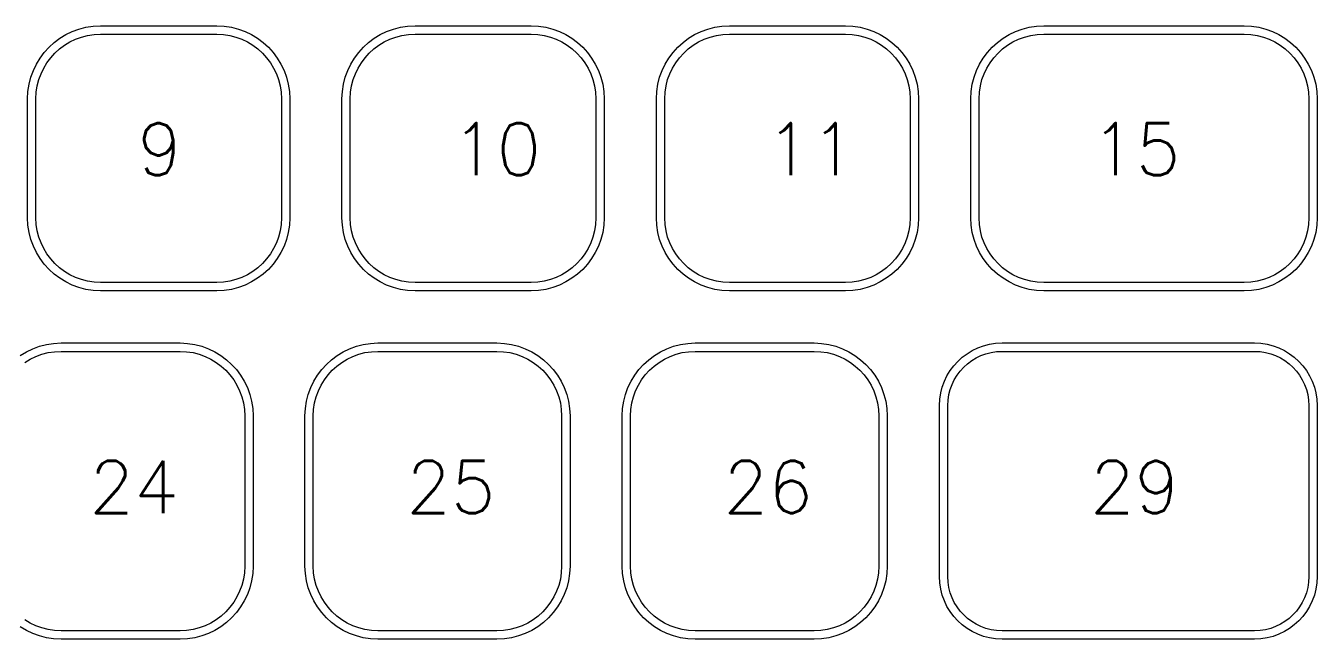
# Model space of a CAD drawing. Header units: millimetres. Extents: x 1461 to 1900, y 363 to 677.
# Drawn here: x 1707.8 to 1769.7, y 604.5 to 633.9 of the extents above; entities that cross this region are included whole.
import ezdxf

# ---------------------------------------------------------------- set-up
doc = ezdxf.new("R2010")
doc.units = ezdxf.units.MM
doc.styles.get("Standard").update_dxf_attribs({"font": 'txt', "bigfont": 'gbcbig.shx'})

msp = doc.modelspace()

# ---------------------------------------------------------------- linework, layer by layer
at = {"color": 7, "lineweight": 0}
for p, q in [((1709.7329, 633.4942), (1710.0386, 633.6421)), ((1710.0386, 633.6421), (1710.3597, 633.7602)), ((1710.3597, 633.7602), (1710.6944, 633.8468)), ((1710.6944, 633.8468), (1711.0408, 633.9001)), ((1711.0408, 633.9001), (1711.3973, 633.9183)), ((1711.3973, 633.9183), (1716.9613, 633.9183)), ((1716.9613, 633.9183), (1717.3178, 633.9001)), ((1717.3178, 633.9001), (1717.6644, 633.8468)), ((1717.6644, 633.8468), (1717.9992, 633.7602)), ((1717.9992, 633.7602), (1718.3203, 633.6421)), ((1718.3203, 633.6421), (1718.6261, 633.4942)), ((1724.7965, 633.4942), (1725.1023, 633.6421)), ((1725.1023, 633.6421), (1725.4234, 633.7602)), ((1725.4234, 633.7602), (1725.7581, 633.8468)), ((1725.7581, 633.8468), (1726.1045, 633.9001)), ((1726.1045, 633.9001), (1726.4609, 633.9183)), ((1726.4609, 633.9183), (1732.0249, 633.9183)), ((1732.0249, 633.9183), (1732.3815, 633.9001)), ((1732.3815, 633.9001), (1732.7281, 633.8468)), ((1732.7281, 633.8468), (1733.0628, 633.7602)), ((1733.0628, 633.7602), (1733.384, 633.6421)), ((1733.384, 633.6421), (1733.6898, 633.4942)), ((1739.8602, 633.4942), (1740.166, 633.6421)), ((1740.166, 633.6421), (1740.4871, 633.7602)), ((1740.4871, 633.7602), (1740.8217, 633.8468)), ((1740.8217, 633.8468), (1741.1682, 633.9001)), ((1741.1682, 633.9001), (1741.5246, 633.9183)), ((1741.5246, 633.9183), (1747.0886, 633.9183)), ((1747.0886, 633.9183), (1747.4452, 633.9001)), ((1747.4452, 633.9001), (1747.7917, 633.8468)), ((1747.7917, 633.8468), (1748.1265, 633.7602)), ((1748.1265, 633.7602), (1748.4477, 633.6421)), ((1748.4477, 633.6421), (1748.7535, 633.4942)), ((1754.9238, 633.4942), (1755.2296, 633.6421)), ((1755.2296, 633.6421), (1755.5508, 633.7602)), ((1755.5508, 633.7602), (1755.8855, 633.8468)), ((1755.8855, 633.8468), (1756.232, 633.9001)), ((1756.232, 633.9001), (1756.5885, 633.9183)), ((1756.5885, 633.9183), (1766.1883, 633.9183)), ((1766.1883, 633.9183), (1766.5448, 633.9001)), ((1766.5448, 633.9001), (1766.8913, 633.8468)), ((1766.8913, 633.8468), (1767.226, 633.7602)), ((1767.226, 633.7602), (1767.5471, 633.6421)), ((1767.5471, 633.6421), (1767.8529, 633.4942)), ((1708.9258, 632.8901), (1709.1747, 633.1164)), ((1709.1747, 633.1164), (1709.4443, 633.3184)), ((1709.4267, 632.8094), (1709.6653, 632.988)), ((1709.4443, 633.3184), (1709.7329, 633.4942)), ((1709.6653, 632.988), (1709.9209, 633.1435)), ((1709.9209, 633.1435), (1710.1918, 633.2742)), ((1710.1918, 633.2742), (1710.4764, 633.3786)), ((1710.4764, 633.3786), (1710.7732, 633.4551)), ((1710.7732, 633.4551), (1711.0807, 633.5021)), ((1711.0807, 633.5021), (1711.3972, 633.5182)), ((1711.3972, 633.5182), (1716.9612, 633.5182)), ((1716.9612, 633.5182), (1717.2777, 633.5021)), ((1717.2777, 633.5021), (1717.5852, 633.4551)), ((1717.5852, 633.4551), (1717.8821, 633.3786)), ((1717.8821, 633.3786), (1718.1668, 633.2742)), ((1718.1668, 633.2742), (1718.4378, 633.1435)), ((1718.4378, 633.1435), (1718.6935, 632.988)), ((1718.6261, 633.4942), (1718.9148, 633.3184)), ((1718.6935, 632.988), (1718.9322, 632.8094)), ((1718.9148, 633.3184), (1719.1844, 633.1164)), ((1719.1844, 633.1164), (1719.4333, 632.8901)), ((1723.9895, 632.8901), (1724.2384, 633.1164)), ((1724.2384, 633.1164), (1724.508, 633.3184)), ((1724.4903, 632.8094), (1724.729, 632.988)), ((1724.508, 633.3184), (1724.7965, 633.4942)), ((1724.729, 632.988), (1724.9846, 633.1435)), ((1724.9846, 633.1435), (1725.2555, 633.2742)), ((1725.2555, 633.2742), (1725.5401, 633.3786)), ((1725.5401, 633.3786), (1725.8369, 633.4551)), ((1725.8369, 633.4551), (1726.1444, 633.5021)), ((1726.1444, 633.5021), (1726.4608, 633.5182)), ((1726.4608, 633.5182), (1732.0248, 633.5182)), ((1732.0248, 633.5182), (1732.3414, 633.5021)), ((1732.3414, 633.5021), (1732.6489, 633.4551)), ((1732.6489, 633.4551), (1732.9458, 633.3786)), ((1732.9458, 633.3786), (1733.2305, 633.2742)), ((1733.2305, 633.2742), (1733.5015, 633.1435)), ((1733.5015, 633.1435), (1733.7572, 632.988)), ((1733.6898, 633.4942), (1733.9784, 633.3184)), ((1733.7572, 632.988), (1733.9959, 632.8094)), ((1733.9784, 633.3184), (1734.2481, 633.1164)), ((1734.2481, 633.1164), (1734.497, 632.8901)), ((1739.0532, 632.8901), (1739.302, 633.1164)), ((1739.302, 633.1164), (1739.5717, 633.3184)), ((1739.554, 632.8094), (1739.7927, 632.988)), ((1739.5717, 633.3184), (1739.8602, 633.4942)), ((1739.7927, 632.988), (1740.0483, 633.1435)), ((1740.0483, 633.1435), (1740.3191, 633.2742)), ((1740.3191, 633.2742), (1740.6038, 633.3786)), ((1740.6038, 633.3786), (1740.9006, 633.4551)), ((1740.9006, 633.4551), (1741.208, 633.5021)), ((1741.208, 633.5021), (1741.5245, 633.5182)), ((1741.5245, 633.5182), (1747.0885, 633.5182)), ((1747.0885, 633.5182), (1747.4051, 633.5021)), ((1747.4051, 633.5021), (1747.7126, 633.4551)), ((1747.7126, 633.4551), (1748.0095, 633.3786)), ((1748.0095, 633.3786), (1748.2942, 633.2742)), ((1748.2942, 633.2742), (1748.5652, 633.1435)), ((1748.5652, 633.1435), (1748.8208, 632.988)), ((1748.7535, 633.4942), (1749.0421, 633.3184)), ((1748.8208, 632.988), (1749.0596, 632.8094)), ((1749.0421, 633.3184), (1749.3118, 633.1164)), ((1749.3118, 633.1164), (1749.5607, 632.8901)), ((1754.1167, 632.8901), (1754.3656, 633.1164)), ((1754.3656, 633.1164), (1754.6352, 633.3184)), ((1754.6179, 632.8094), (1754.8566, 632.988)), ((1754.6352, 633.3184), (1754.9238, 633.4942)), ((1754.8566, 632.988), (1755.1122, 633.1435)), ((1755.1122, 633.1435), (1755.3831, 633.2742)), ((1755.3831, 633.2742), (1755.6678, 633.3786)), ((1755.6678, 633.3786), (1755.9646, 633.4551)), ((1755.9646, 633.4551), (1756.2721, 633.5021)), ((1756.2721, 633.5021), (1756.5885, 633.5182)), ((1756.5885, 633.5182), (1766.1883, 633.5182)), ((1766.1883, 633.5182), (1766.5048, 633.5021)), ((1766.5048, 633.5021), (1766.8123, 633.4551)), ((1766.8123, 633.4551), (1767.1091, 633.3786)), ((1767.1091, 633.3786), (1767.3938, 633.2742)), ((1767.3938, 633.2742), (1767.6647, 633.1435)), ((1767.6647, 633.1435), (1767.9203, 632.988)), ((1767.8529, 633.4942), (1768.1415, 633.3184)), ((1767.9203, 632.988), (1768.159, 632.8094)), ((1768.1415, 633.3184), (1768.4111, 633.1164)), ((1768.4111, 633.1164), (1768.66, 632.8901)), ((1708.3218, 632.083), (1708.4976, 632.3716)), ((1708.4976, 632.3716), (1708.6995, 632.6412)), ((1708.6995, 632.6412), (1708.9258, 632.8901)), ((1708.8277, 632.1503), (1709.0063, 632.389)), ((1709.0063, 632.389), (1709.2064, 632.6092)), ((1709.2064, 632.6092), (1709.4267, 632.8094)), ((1718.9322, 632.8094), (1719.1525, 632.6092)), ((1719.1525, 632.6092), (1719.3528, 632.389)), ((1719.3528, 632.389), (1719.5315, 632.1503)), ((1719.4333, 632.8901), (1719.6596, 632.6412)), ((1719.6596, 632.6412), (1719.8616, 632.3716)), ((1719.8616, 632.3716), (1720.0374, 632.083)), ((1723.3854, 632.083), (1723.5613, 632.3716)), ((1723.5613, 632.3716), (1723.7632, 632.6412)), ((1723.7632, 632.6412), (1723.9895, 632.8901)), ((1723.8914, 632.1503), (1724.0699, 632.389)), ((1724.0699, 632.389), (1724.2701, 632.6092)), ((1724.2701, 632.6092), (1724.4903, 632.8094)), ((1733.9959, 632.8094), (1734.2162, 632.6092)), ((1734.2162, 632.6092), (1734.4165, 632.389)), ((1734.4165, 632.389), (1734.5951, 632.1503)), ((1734.497, 632.8901), (1734.7233, 632.6412)), ((1734.7233, 632.6412), (1734.9253, 632.3716)), ((1734.9253, 632.3716), (1735.1011, 632.083)), ((1738.4491, 632.083), (1738.6249, 632.3716)), ((1738.6249, 632.3716), (1738.8269, 632.6412)), ((1738.8269, 632.6412), (1739.0532, 632.8901)), ((1738.955, 632.1503), (1739.1336, 632.389)), ((1739.1336, 632.389), (1739.3338, 632.6092)), ((1739.3338, 632.6092), (1739.554, 632.8094)), ((1749.0596, 632.8094), (1749.2799, 632.6092)), ((1749.2799, 632.6092), (1749.4802, 632.389)), ((1749.4802, 632.389), (1749.6588, 632.1503)), ((1749.5607, 632.8901), (1749.787, 632.6412)), ((1749.787, 632.6412), (1749.989, 632.3716)), ((1749.989, 632.3716), (1750.1648, 632.083)), ((1753.5126, 632.083), (1753.6885, 632.3716)), ((1753.6885, 632.3716), (1753.8904, 632.6412)), ((1753.8904, 632.6412), (1754.1167, 632.8901)), ((1754.0188, 632.1503), (1754.1975, 632.389)), ((1754.1975, 632.389), (1754.3977, 632.6092)), ((1754.3977, 632.6092), (1754.6179, 632.8094)), ((1768.159, 632.8094), (1768.3792, 632.6092)), ((1768.3792, 632.6092), (1768.5794, 632.389)), ((1768.5794, 632.389), (1768.7581, 632.1503)), ((1768.66, 632.8901), (1768.8863, 632.6412)), ((1768.8863, 632.6412), (1769.0883, 632.3716)), ((1769.0883, 632.3716), (1769.2641, 632.083)), ((1708.0557, 631.4561), (1708.1739, 631.7772)), ((1708.1739, 631.7772), (1708.3218, 632.083)), ((1708.5416, 631.6237), (1708.6723, 631.8947)), ((1708.6723, 631.8947), (1708.8277, 632.1503)), ((1719.5315, 632.1503), (1719.6869, 631.8947)), ((1719.6869, 631.8947), (1719.8177, 631.6237)), ((1720.0374, 632.083), (1720.1853, 631.7772)), ((1720.1853, 631.7772), (1720.3035, 631.4561)), ((1723.1194, 631.4561), (1723.2376, 631.7772)), ((1723.2376, 631.7772), (1723.3854, 632.083)), ((1723.6053, 631.6237), (1723.7359, 631.8947)), ((1723.7359, 631.8947), (1723.8914, 632.1503)), ((1734.5951, 632.1503), (1734.7506, 631.8947)), ((1734.7506, 631.8947), (1734.8814, 631.6237)), ((1735.1011, 632.083), (1735.249, 631.7772)), ((1735.249, 631.7772), (1735.3672, 631.4561)), ((1738.1831, 631.4561), (1738.3013, 631.7772)), ((1738.3013, 631.7772), (1738.4491, 632.083)), ((1738.6689, 631.6237), (1738.7996, 631.8947)), ((1738.7996, 631.8947), (1738.955, 632.1503)), ((1749.6588, 632.1503), (1749.8143, 631.8947)), ((1749.8143, 631.8947), (1749.945, 631.6237)), ((1750.1648, 632.083), (1750.3127, 631.7772)), ((1750.3127, 631.7772), (1750.4308, 631.4561)), ((1753.2466, 631.4561), (1753.3648, 631.7772)), ((1753.3648, 631.7772), (1753.5126, 632.083)), ((1753.7327, 631.6237), (1753.8634, 631.8947)), ((1753.8634, 631.8947), (1754.0188, 632.1503)), ((1768.7581, 632.1503), (1768.9135, 631.8947)), ((1768.9135, 631.8947), (1769.0442, 631.6237)), ((1769.2641, 632.083), (1769.412, 631.7772)), ((1769.412, 631.7772), (1769.5301, 631.4561)), ((1707.9691, 631.1214), (1708.0557, 631.4561)), ((1708.3607, 631.0422), (1708.4372, 631.3391)), ((1708.4372, 631.3391), (1708.5416, 631.6237)), ((1719.8177, 631.6237), (1719.9221, 631.3391)), ((1719.9221, 631.3391), (1719.9986, 631.0422)), ((1720.3035, 631.4561), (1720.3901, 631.1214)), ((1723.0328, 631.1214), (1723.1194, 631.4561)), ((1723.4244, 631.0422), (1723.5009, 631.3391)), ((1723.5009, 631.3391), (1723.6053, 631.6237)), ((1734.8814, 631.6237), (1734.9858, 631.3391)), ((1734.9858, 631.3391), (1735.0623, 631.0422)), ((1735.3672, 631.4561), (1735.4538, 631.1214)), ((1738.0965, 631.1214), (1738.1831, 631.4561)), ((1738.4881, 631.0422), (1738.5646, 631.3391)), ((1738.5646, 631.3391), (1738.6689, 631.6237)), ((1749.945, 631.6237), (1750.0495, 631.3391)), ((1750.0495, 631.3391), (1750.126, 631.0422)), ((1750.4308, 631.4561), (1750.5175, 631.1214)), ((1753.16, 631.1214), (1753.2466, 631.4561)), ((1753.5518, 631.0422), (1753.6283, 631.3391)), ((1753.6283, 631.3391), (1753.7327, 631.6237)), ((1769.0442, 631.6237), (1769.1486, 631.3391)), ((1769.1486, 631.3391), (1769.2251, 631.0422)), ((1769.5301, 631.4561), (1769.6167, 631.1214)), ((1707.8977, 630.4184), (1707.9159, 630.7749)), ((1707.9159, 630.7749), (1707.9691, 631.1214)), ((1708.2976, 630.4183), (1708.3137, 630.7348)), ((1708.3137, 630.7348), (1708.3607, 631.0422)), ((1719.9986, 631.0422), (1720.0457, 630.7348)), ((1720.0457, 630.7348), (1720.0617, 630.4183)), ((1720.3901, 631.1214), (1720.4434, 630.7749)), ((1720.4434, 630.7749), (1720.4615, 630.4184)), ((1722.9614, 630.4184), (1722.9795, 630.7749)), ((1722.9795, 630.7749), (1723.0328, 631.1214)), ((1723.3613, 630.4183), (1723.3774, 630.7348)), ((1723.3774, 630.7348), (1723.4244, 631.0422)), ((1735.0623, 631.0422), (1735.1094, 630.7348)), ((1735.1094, 630.7348), (1735.1254, 630.4183)), ((1735.4538, 631.1214), (1735.5071, 630.7749)), ((1735.5071, 630.7749), (1735.5252, 630.4184)), ((1738.0251, 630.4184), (1738.0432, 630.7749)), ((1738.0432, 630.7749), (1738.0965, 631.1214)), ((1738.425, 630.4183), (1738.441, 630.7348)), ((1738.441, 630.7348), (1738.4881, 631.0422)), ((1750.126, 631.0422), (1750.1731, 630.7348)), ((1750.1731, 630.7348), (1750.1891, 630.4183)), ((1750.5175, 631.1214), (1750.5707, 630.7749)), ((1750.5707, 630.7749), (1750.5889, 630.4184)), ((1753.0886, 630.4184), (1753.1067, 630.7749)), ((1753.1067, 630.7749), (1753.16, 631.1214)), ((1753.4887, 630.4183), (1753.5047, 630.7348)), ((1753.5047, 630.7348), (1753.5518, 631.0422)), ((1769.2251, 631.0422), (1769.2722, 630.7348)), ((1769.2722, 630.7348), (1769.2882, 630.4183)), ((1769.6167, 631.1214), (1769.67, 630.7749)), ((1769.67, 630.7749), (1769.6882, 630.4184)), ((1707.8977, 624.7125), (1707.8977, 630.4184)), ((1708.2976, 624.7125), (1708.2976, 630.4183)), ((1720.0617, 630.4183), (1720.0617, 624.7125)), ((1720.4615, 630.4184), (1720.4615, 624.7125)), ((1722.9614, 624.7125), (1722.9614, 630.4184)), ((1723.3613, 624.7125), (1723.3613, 630.4183)), ((1735.1254, 630.4183), (1735.1254, 624.7125)), ((1735.5252, 630.4184), (1735.5252, 624.7125)), ((1738.0251, 624.7125), (1738.0251, 630.4184)), ((1738.425, 624.7125), (1738.425, 630.4183)), ((1750.1891, 630.4183), (1750.1891, 624.7125)), ((1750.5889, 630.4184), (1750.5889, 624.7125)), ((1753.0886, 624.7125), (1753.0886, 630.4184)), ((1753.4887, 624.7125), (1753.4887, 630.4183)), ((1769.2882, 630.4183), (1769.2882, 624.7125)), ((1769.6882, 630.4184), (1769.6882, 624.7125)), ((1707.9159, 624.356), (1707.8977, 624.7125)), ((1707.9691, 624.0095), (1707.9159, 624.356)), ((1708.3137, 624.396), (1708.2976, 624.7125)), ((1708.3607, 624.0886), (1708.3137, 624.396)), ((1720.0457, 624.396), (1719.9986, 624.0886)), ((1720.0617, 624.7125), (1720.0457, 624.396)), ((1720.4434, 624.356), (1720.3901, 624.0095)), ((1720.4615, 624.7125), (1720.4434, 624.356)), ((1722.9795, 624.356), (1722.9614, 624.7125)), ((1723.0328, 624.0095), (1722.9795, 624.356)), ((1723.3774, 624.396), (1723.3613, 624.7125)), ((1723.4244, 624.0886), (1723.3774, 624.396)), ((1735.1094, 624.396), (1735.0623, 624.0886)), ((1735.1254, 624.7125), (1735.1094, 624.396)), ((1735.5071, 624.356), (1735.4538, 624.0095)), ((1735.5252, 624.7125), (1735.5071, 624.356)), ((1738.0432, 624.356), (1738.0251, 624.7125)), ((1738.0965, 624.0095), (1738.0432, 624.356)), ((1738.441, 624.396), (1738.425, 624.7125)), ((1738.4881, 624.0886), (1738.441, 624.396)), ((1750.1731, 624.396), (1750.126, 624.0886)), ((1750.1891, 624.7125), (1750.1731, 624.396)), ((1750.5707, 624.356), (1750.5175, 624.0095)), ((1750.5889, 624.7125), (1750.5707, 624.356)), ((1753.1067, 624.356), (1753.0886, 624.7125)), ((1753.16, 624.0095), (1753.1067, 624.356)), ((1753.5047, 624.396), (1753.4887, 624.7125)), ((1753.5518, 624.0886), (1753.5047, 624.396)), ((1769.2722, 624.396), (1769.2251, 624.0886)), ((1769.2882, 624.7125), (1769.2722, 624.396)), ((1769.67, 624.356), (1769.6167, 624.0095)), ((1769.6882, 624.7125), (1769.67, 624.356)), ((1708.0557, 623.6748), (1707.9691, 624.0095)), ((1708.4372, 623.7917), (1708.3607, 624.0886)), ((1708.5416, 623.5071), (1708.4372, 623.7917)), ((1719.9221, 623.7917), (1719.8177, 623.5071)), ((1719.9986, 624.0886), (1719.9221, 623.7917)), ((1720.3901, 624.0095), (1720.3035, 623.6748)), ((1723.1194, 623.6748), (1723.0328, 624.0095)), ((1723.5009, 623.7917), (1723.4244, 624.0886)), ((1723.6053, 623.5071), (1723.5009, 623.7917)), ((1734.9858, 623.7917), (1734.8814, 623.5071)), ((1735.0623, 624.0886), (1734.9858, 623.7917)), ((1735.4538, 624.0095), (1735.3672, 623.6748)), ((1738.1831, 623.6748), (1738.0965, 624.0095)), ((1738.5646, 623.7917), (1738.4881, 624.0886)), ((1738.6689, 623.5071), (1738.5646, 623.7917)), ((1750.0495, 623.7917), (1749.945, 623.5071)), ((1750.126, 624.0886), (1750.0495, 623.7917)), ((1750.5175, 624.0095), (1750.4308, 623.6748)), ((1753.2466, 623.6748), (1753.16, 624.0095)), ((1753.6283, 623.7917), (1753.5518, 624.0886)), ((1753.7327, 623.5071), (1753.6283, 623.7917)), ((1769.1486, 623.7917), (1769.0442, 623.5071)), ((1769.2251, 624.0886), (1769.1486, 623.7917)), ((1769.6167, 624.0095), (1769.5301, 623.6748)), ((1708.1739, 623.3537), (1708.0557, 623.6748)), ((1708.3218, 623.0479), (1708.1739, 623.3537)), ((1708.6723, 623.2362), (1708.5416, 623.5071)), ((1708.8277, 622.9806), (1708.6723, 623.2362)), ((1719.6869, 623.2362), (1719.5315, 622.9806)), ((1719.8177, 623.5071), (1719.6869, 623.2362)), ((1720.1853, 623.3537), (1720.0374, 623.0479)), ((1720.3035, 623.6748), (1720.1853, 623.3537)), ((1723.2376, 623.3537), (1723.1194, 623.6748)), ((1723.3854, 623.0479), (1723.2376, 623.3537)), ((1723.7359, 623.2362), (1723.6053, 623.5071)), ((1723.8914, 622.9806), (1723.7359, 623.2362)), ((1734.7506, 623.2362), (1734.5951, 622.9806)), ((1734.8814, 623.5071), (1734.7506, 623.2362)), ((1735.249, 623.3537), (1735.1011, 623.0479)), ((1735.3672, 623.6748), (1735.249, 623.3537)), ((1738.3013, 623.3537), (1738.1831, 623.6748)), ((1738.4491, 623.0479), (1738.3013, 623.3537)), ((1738.7996, 623.2362), (1738.6689, 623.5071)), ((1738.955, 622.9806), (1738.7996, 623.2362)), ((1749.8143, 623.2362), (1749.6588, 622.9806)), ((1749.945, 623.5071), (1749.8143, 623.2362)), ((1750.3127, 623.3537), (1750.1648, 623.0479)), ((1750.4308, 623.6748), (1750.3127, 623.3537)), ((1753.3648, 623.3537), (1753.2466, 623.6748)), ((1753.5126, 623.0479), (1753.3648, 623.3537)), ((1753.8634, 623.2362), (1753.7327, 623.5071)), ((1754.0188, 622.9806), (1753.8634, 623.2362)), ((1768.9135, 623.2362), (1768.7581, 622.9806)), ((1769.0442, 623.5071), (1768.9135, 623.2362)), ((1769.412, 623.3537), (1769.2641, 623.0479)), ((1769.5301, 623.6748), (1769.412, 623.3537)), ((1708.4976, 622.7593), (1708.3218, 623.0479)), ((1708.6995, 622.4897), (1708.4976, 622.7593)), ((1708.9258, 622.2408), (1708.6995, 622.4897)), ((1709.0063, 622.7419), (1708.8277, 622.9806)), ((1709.2064, 622.5216), (1709.0063, 622.7419)), ((1709.4267, 622.3214), (1709.2064, 622.5216)), ((1719.1525, 622.5216), (1718.9322, 622.3214)), ((1719.3528, 622.7419), (1719.1525, 622.5216)), ((1719.5315, 622.9806), (1719.3528, 622.7419)), ((1719.6596, 622.4897), (1719.4333, 622.2408)), ((1719.8616, 622.7593), (1719.6596, 622.4897)), ((1720.0374, 623.0479), (1719.8616, 622.7593)), ((1723.5613, 622.7593), (1723.3854, 623.0479)), ((1723.7632, 622.4897), (1723.5613, 622.7593)), ((1723.9895, 622.2408), (1723.7632, 622.4897)), ((1724.0699, 622.7419), (1723.8914, 622.9806)), ((1724.2701, 622.5216), (1724.0699, 622.7419)), ((1724.4903, 622.3214), (1724.2701, 622.5216)), ((1734.2162, 622.5216), (1733.9959, 622.3214)), ((1734.4165, 622.7419), (1734.2162, 622.5216)), ((1734.5951, 622.9806), (1734.4165, 622.7419)), ((1734.7233, 622.4897), (1734.497, 622.2408)), ((1734.9253, 622.7593), (1734.7233, 622.4897)), ((1735.1011, 623.0479), (1734.9253, 622.7593)), ((1738.6249, 622.7593), (1738.4491, 623.0479)), ((1738.8269, 622.4897), (1738.6249, 622.7593)), ((1739.0532, 622.2408), (1738.8269, 622.4897)), ((1739.1336, 622.7419), (1738.955, 622.9806)), ((1739.3338, 622.5216), (1739.1336, 622.7419)), ((1739.554, 622.3214), (1739.3338, 622.5216)), ((1749.2799, 622.5216), (1749.0596, 622.3214)), ((1749.4802, 622.7419), (1749.2799, 622.5216)), ((1749.6588, 622.9806), (1749.4802, 622.7419)), ((1749.787, 622.4897), (1749.5607, 622.2408)), ((1749.989, 622.7593), (1749.787, 622.4897)), ((1750.1648, 623.0479), (1749.989, 622.7593)), ((1753.6885, 622.7593), (1753.5126, 623.0479)), ((1753.8904, 622.4897), (1753.6885, 622.7593)), ((1754.1167, 622.2408), (1753.8904, 622.4897)), ((1754.1975, 622.7419), (1754.0188, 622.9806)), ((1754.3977, 622.5216), (1754.1975, 622.7419)), ((1754.6179, 622.3214), (1754.3977, 622.5216)), ((1768.3792, 622.5216), (1768.159, 622.3214)), ((1768.5794, 622.7419), (1768.3792, 622.5216)), ((1768.7581, 622.9806), (1768.5794, 622.7419)), ((1768.8863, 622.4897), (1768.66, 622.2408)), ((1769.0883, 622.7593), (1768.8863, 622.4897)), ((1769.2641, 623.0479), (1769.0883, 622.7593)), ((1709.1747, 622.0145), (1708.9258, 622.2408)), ((1709.4443, 621.8125), (1709.1747, 622.0145)), ((1709.6653, 622.1428), (1709.4267, 622.3214)), ((1709.9209, 621.9873), (1709.6653, 622.1428)), ((1710.1918, 621.8566), (1709.9209, 621.9873)), ((1710.4764, 621.7522), (1710.1918, 621.8566)), ((1718.1668, 621.8566), (1717.8821, 621.7522)), ((1718.4378, 621.9873), (1718.1668, 621.8566)), ((1718.6935, 622.1428), (1718.4378, 621.9873)), ((1718.9322, 622.3214), (1718.6935, 622.1428)), ((1719.1844, 622.0145), (1718.9148, 621.8125)), ((1719.4333, 622.2408), (1719.1844, 622.0145)), ((1724.2384, 622.0145), (1723.9895, 622.2408)), ((1724.508, 621.8125), (1724.2384, 622.0145)), ((1724.729, 622.1428), (1724.4903, 622.3214)), ((1724.9846, 621.9873), (1724.729, 622.1428)), ((1725.2555, 621.8566), (1724.9846, 621.9873)), ((1725.5401, 621.7522), (1725.2555, 621.8566)), ((1733.2305, 621.8566), (1732.9458, 621.7522)), ((1733.5015, 621.9873), (1733.2305, 621.8566)), ((1733.7572, 622.1428), (1733.5015, 621.9873)), ((1733.9959, 622.3214), (1733.7572, 622.1428)), ((1734.2481, 622.0145), (1733.9784, 621.8125)), ((1734.497, 622.2408), (1734.2481, 622.0145)), ((1739.302, 622.0145), (1739.0532, 622.2408)), ((1739.5717, 621.8125), (1739.302, 622.0145)), ((1739.7927, 622.1428), (1739.554, 622.3214)), ((1740.0483, 621.9873), (1739.7927, 622.1428)), ((1740.3191, 621.8566), (1740.0483, 621.9873)), ((1740.6038, 621.7522), (1740.3191, 621.8566)), ((1748.2942, 621.8566), (1748.0095, 621.7522)), ((1748.5652, 621.9873), (1748.2942, 621.8566)), ((1748.8208, 622.1428), (1748.5652, 621.9873)), ((1749.0596, 622.3214), (1748.8208, 622.1428)), ((1749.3118, 622.0145), (1749.0421, 621.8125)), ((1749.5607, 622.2408), (1749.3118, 622.0145)), ((1754.3656, 622.0145), (1754.1167, 622.2408)), ((1754.6352, 621.8125), (1754.3656, 622.0145)), ((1754.8566, 622.1428), (1754.6179, 622.3214)), ((1755.1122, 621.9873), (1754.8566, 622.1428)), ((1755.3831, 621.8566), (1755.1122, 621.9873)), ((1755.6678, 621.7522), (1755.3831, 621.8566)), ((1767.3938, 621.8566), (1767.1091, 621.7522)), ((1767.6647, 621.9873), (1767.3938, 621.8566)), ((1767.9203, 622.1428), (1767.6647, 621.9873)), ((1768.159, 622.3214), (1767.9203, 622.1428)), ((1768.4111, 622.0145), (1768.1415, 621.8125)), ((1768.66, 622.2408), (1768.4111, 622.0145)), ((1709.7329, 621.6367), (1709.4443, 621.8125)), ((1710.0386, 621.4888), (1709.7329, 621.6367)), ((1710.3597, 621.3707), (1710.0386, 621.4888)), ((1710.6944, 621.2841), (1710.3597, 621.3707)), ((1710.7732, 621.6757), (1710.4764, 621.7522)), ((1711.0408, 621.2308), (1710.6944, 621.2841)), ((1711.0807, 621.6287), (1710.7732, 621.6757)), ((1711.3973, 621.2126), (1711.0408, 621.2308)), ((1711.3972, 621.6126), (1711.0807, 621.6287)), ((1716.9612, 621.6126), (1711.3972, 621.6126)), ((1717.2777, 621.6287), (1716.9612, 621.6126)), ((1717.3178, 621.2308), (1716.9613, 621.2126)), ((1717.5852, 621.6757), (1717.2777, 621.6287)), ((1717.6644, 621.2841), (1717.3178, 621.2308)), ((1717.8821, 621.7522), (1717.5852, 621.6757)), ((1717.9992, 621.3707), (1717.6644, 621.2841)), ((1718.3203, 621.4888), (1717.9992, 621.3707)), ((1718.6261, 621.6367), (1718.3203, 621.4888)), ((1718.9148, 621.8125), (1718.6261, 621.6367)), ((1724.7965, 621.6367), (1724.508, 621.8125)), ((1725.1023, 621.4888), (1724.7965, 621.6367)), ((1725.4234, 621.3707), (1725.1023, 621.4888)), ((1725.7581, 621.2841), (1725.4234, 621.3707)), ((1725.8369, 621.6757), (1725.5401, 621.7522)), ((1726.1045, 621.2308), (1725.7581, 621.2841)), ((1726.1444, 621.6287), (1725.8369, 621.6757)), ((1726.4609, 621.2126), (1726.1045, 621.2308)), ((1726.4608, 621.6126), (1726.1444, 621.6287)), ((1732.0248, 621.6126), (1726.4608, 621.6126)), ((1732.3414, 621.6287), (1732.0248, 621.6126)), ((1732.3815, 621.2308), (1732.0249, 621.2126)), ((1732.6489, 621.6757), (1732.3414, 621.6287)), ((1732.7281, 621.2841), (1732.3815, 621.2308)), ((1732.9458, 621.7522), (1732.6489, 621.6757)), ((1733.0628, 621.3707), (1732.7281, 621.2841)), ((1733.384, 621.4888), (1733.0628, 621.3707)), ((1733.6898, 621.6367), (1733.384, 621.4888)), ((1733.9784, 621.8125), (1733.6898, 621.6367)), ((1739.8602, 621.6367), (1739.5717, 621.8125)), ((1740.166, 621.4888), (1739.8602, 621.6367)), ((1740.4871, 621.3707), (1740.166, 621.4888)), ((1740.8217, 621.2841), (1740.4871, 621.3707)), ((1740.9006, 621.6757), (1740.6038, 621.7522)), ((1741.1682, 621.2308), (1740.8217, 621.2841)), ((1741.208, 621.6287), (1740.9006, 621.6757)), ((1741.5246, 621.2126), (1741.1682, 621.2308)), ((1741.5245, 621.6126), (1741.208, 621.6287)), ((1747.0885, 621.6126), (1741.5245, 621.6126)), ((1747.4051, 621.6287), (1747.0885, 621.6126)), ((1747.4452, 621.2308), (1747.0886, 621.2126)), ((1747.7126, 621.6757), (1747.4051, 621.6287)), ((1747.7917, 621.2841), (1747.4452, 621.2308)), ((1748.0095, 621.7522), (1747.7126, 621.6757)), ((1748.1265, 621.3707), (1747.7917, 621.2841)), ((1748.4477, 621.4888), (1748.1265, 621.3707)), ((1748.7535, 621.6367), (1748.4477, 621.4888)), ((1749.0421, 621.8125), (1748.7535, 621.6367)), ((1754.9238, 621.6367), (1754.6352, 621.8125)), ((1755.2296, 621.4888), (1754.9238, 621.6367)), ((1755.5508, 621.3707), (1755.2296, 621.4888)), ((1755.8855, 621.2841), (1755.5508, 621.3707)), ((1755.9646, 621.6757), (1755.6678, 621.7522)), ((1756.232, 621.2308), (1755.8855, 621.2841)), ((1756.2721, 621.6287), (1755.9646, 621.6757)), ((1756.5885, 621.2126), (1756.232, 621.2308)), ((1756.5885, 621.6126), (1756.2721, 621.6287)), ((1766.1883, 621.6126), (1756.5885, 621.6126)), ((1766.5048, 621.6287), (1766.1883, 621.6126)), ((1766.5448, 621.2308), (1766.1883, 621.2126)), ((1766.8123, 621.6757), (1766.5048, 621.6287)), ((1766.8913, 621.2841), (1766.5448, 621.2308)), ((1767.1091, 621.7522), (1766.8123, 621.6757)), ((1767.226, 621.3707), (1766.8913, 621.2841)), ((1767.5471, 621.4888), (1767.226, 621.3707)), ((1767.8529, 621.6367), (1767.5471, 621.4888)), ((1768.1415, 621.8125), (1767.8529, 621.6367)), ((1716.9613, 621.2126), (1711.3973, 621.2126)), ((1732.0249, 621.2126), (1726.4609, 621.2126)), ((1747.0886, 621.2126), (1741.5246, 621.2126)), ((1766.1883, 621.2126), (1756.5885, 621.2126)), ((1707.5501, 618.1123), (1707.8387, 618.2881)), ((1707.8387, 618.2881), (1708.1444, 618.436)), ((1708.1444, 618.436), (1708.4655, 618.5542)), ((1708.2977, 618.0681), (1708.5823, 618.1725)), ((1708.4655, 618.5542), (1708.8002, 618.6408)), ((1708.5823, 618.1725), (1708.8791, 618.249)), ((1708.8002, 618.6408), (1709.1466, 618.694)), ((1708.8791, 618.249), (1709.1866, 618.2961)), ((1709.1466, 618.694), (1709.5031, 618.7122)), ((1709.1866, 618.2961), (1709.5031, 618.3121)), ((1709.5031, 618.7122), (1715.2032, 618.7122)), ((1709.5031, 618.3121), (1715.2032, 618.3121)), ((1715.2032, 618.7122), (1715.5598, 618.694)), ((1715.2032, 618.3121), (1715.5198, 618.2961)), ((1715.5198, 618.2961), (1715.8273, 618.249)), ((1715.5598, 618.694), (1715.9064, 618.6408)), ((1715.8273, 618.249), (1716.1242, 618.1725)), ((1715.9064, 618.6408), (1716.2411, 618.5542)), ((1716.1242, 618.1725), (1716.4089, 618.0681)), ((1716.2411, 618.5542), (1716.5623, 618.436)), ((1716.5623, 618.436), (1716.8681, 618.2881)), ((1716.8681, 618.2881), (1717.1567, 618.1123)), ((1722.7347, 618.1123), (1723.0233, 618.2881)), ((1723.0233, 618.2881), (1723.329, 618.436)), ((1723.329, 618.436), (1723.6501, 618.5542)), ((1723.4823, 618.0681), (1723.7669, 618.1725)), ((1723.6501, 618.5542), (1723.9848, 618.6408)), ((1723.7669, 618.1725), (1724.0637, 618.249)), ((1723.9848, 618.6408), (1724.3312, 618.694)), ((1724.0637, 618.249), (1724.3712, 618.2961)), ((1724.3312, 618.694), (1724.6877, 618.7122)), ((1724.3712, 618.2961), (1724.6876, 618.3121)), ((1724.6876, 618.3121), (1730.3878, 618.3121)), ((1724.6877, 618.7122), (1730.3878, 618.7122)), ((1730.3878, 618.7122), (1730.7444, 618.694)), ((1730.3878, 618.3121), (1730.7044, 618.2961)), ((1730.7044, 618.2961), (1731.0119, 618.249)), ((1730.7444, 618.694), (1731.091, 618.6408)), ((1731.0119, 618.249), (1731.3087, 618.1725)), ((1731.091, 618.6408), (1731.4257, 618.5542)), ((1731.3087, 618.1725), (1731.5934, 618.0681)), ((1731.4257, 618.5542), (1731.7469, 618.436)), ((1731.7469, 618.436), (1732.0527, 618.2881)), ((1732.0527, 618.2881), (1732.3413, 618.1123)), ((1737.9345, 618.1123), (1738.2231, 618.2881)), ((1738.2231, 618.2881), (1738.5288, 618.436)), ((1738.5288, 618.436), (1738.8499, 618.5542)), ((1738.682, 618.0681), (1738.9667, 618.1725)), ((1738.8499, 618.5542), (1739.1846, 618.6408)), ((1738.9667, 618.1725), (1739.2635, 618.249)), ((1739.1846, 618.6408), (1739.531, 618.694)), ((1739.2635, 618.249), (1739.5709, 618.2961)), ((1739.531, 618.694), (1739.8874, 618.7122)), ((1739.5709, 618.2961), (1739.8874, 618.3121)), ((1739.8874, 618.7122), (1745.5876, 618.7122)), ((1739.8874, 618.3121), (1745.5876, 618.3121)), ((1745.5876, 618.7122), (1745.9442, 618.694)), ((1745.5876, 618.3121), (1745.9041, 618.2961)), ((1745.9041, 618.2961), (1746.2116, 618.249)), ((1745.9442, 618.694), (1746.2908, 618.6408)), ((1746.2116, 618.249), (1746.5085, 618.1725)), ((1746.2908, 618.6408), (1746.6255, 618.5542)), ((1746.5085, 618.1725), (1746.7932, 618.0681)), ((1746.6255, 618.5542), (1746.9467, 618.436)), ((1746.9467, 618.436), (1747.2525, 618.2881)), ((1747.2525, 618.2881), (1747.5411, 618.1123)), ((1752.6821, 618.0249), (1752.9132, 618.198)), ((1752.9132, 618.198), (1753.1606, 618.3487)), ((1753.1606, 618.3487), (1753.4227, 618.4755)), ((1753.4227, 618.4755), (1753.698, 618.5767)), ((1753.5767, 618.1075), (1753.8154, 618.195)), ((1753.698, 618.5767), (1753.9849, 618.651)), ((1753.8154, 618.195), (1754.0644, 618.2592)), ((1753.9849, 618.651), (1754.2819, 618.6966)), ((1754.0644, 618.2592), (1754.3222, 618.2987)), ((1754.2819, 618.6966), (1754.5875, 618.7122)), ((1754.3222, 618.2987), (1754.5876, 618.3121)), ((1754.5875, 618.7122), (1766.6882, 618.7122)), ((1754.5876, 618.3121), (1766.6883, 618.3121)), ((1766.6882, 618.7122), (1766.9937, 618.6966)), ((1766.6883, 618.3121), (1766.9537, 618.2987)), ((1766.9537, 618.2987), (1767.2115, 618.2592)), ((1766.9937, 618.6966), (1767.2907, 618.651)), ((1767.2115, 618.2592), (1767.4605, 618.195)), ((1767.2907, 618.651), (1767.5776, 618.5767)), ((1767.4605, 618.195), (1767.6992, 618.1075)), ((1767.5776, 618.5767), (1767.8528, 618.4755)), ((1767.8528, 618.4755), (1768.1149, 618.3487)), ((1768.1149, 618.3487), (1768.3623, 618.198)), ((1768.3623, 618.198), (1768.5934, 618.0249)), ((1707.7712, 617.782), (1708.0268, 617.9374)), ((1708.0268, 617.9374), (1708.2977, 618.0681)), ((1716.4089, 618.0681), (1716.6798, 617.9374)), ((1716.6798, 617.9374), (1716.9354, 617.782)), ((1716.9354, 617.782), (1717.1742, 617.6034)), ((1717.1567, 618.1123), (1717.4264, 617.9103)), ((1717.1742, 617.6034), (1717.3944, 617.4031)), ((1717.4264, 617.9103), (1717.6753, 617.684)), ((1717.6753, 617.684), (1717.9016, 617.4352)), ((1721.9899, 617.4352), (1722.2162, 617.684)), ((1722.2162, 617.684), (1722.4651, 617.9103)), ((1722.4651, 617.9103), (1722.7347, 618.1123)), ((1722.4969, 617.4031), (1722.7171, 617.6034)), ((1722.7171, 617.6034), (1722.9558, 617.782)), ((1722.9558, 617.782), (1723.2114, 617.9374)), ((1723.2114, 617.9374), (1723.4823, 618.0681)), ((1731.5934, 618.0681), (1731.8644, 617.9374)), ((1731.8644, 617.9374), (1732.12, 617.782)), ((1732.12, 617.782), (1732.3587, 617.6034)), ((1732.3413, 618.1123), (1732.611, 617.9103)), ((1732.3587, 617.6034), (1732.579, 617.4031)), ((1732.611, 617.9103), (1732.8599, 617.684)), ((1732.8599, 617.684), (1733.0862, 617.4352)), ((1737.1897, 617.4352), (1737.416, 617.684)), ((1737.416, 617.684), (1737.6649, 617.9103)), ((1737.6649, 617.9103), (1737.9345, 618.1123)), ((1737.6967, 617.4031), (1737.9169, 617.6034)), ((1737.9169, 617.6034), (1738.1556, 617.782)), ((1738.1556, 617.782), (1738.4112, 617.9374)), ((1738.4112, 617.9374), (1738.682, 618.0681)), ((1746.7932, 618.0681), (1747.0642, 617.9374)), ((1747.0642, 617.9374), (1747.3198, 617.782)), ((1747.3198, 617.782), (1747.5585, 617.6034)), ((1747.5411, 618.1123), (1747.8108, 617.9103)), ((1747.5585, 617.6034), (1747.7788, 617.4031)), ((1747.8108, 617.9103), (1748.0597, 617.684)), ((1748.0597, 617.684), (1748.286, 617.4352)), ((1752.1017, 617.3865), (1752.2748, 617.6176)), ((1752.2748, 617.6176), (1752.4688, 617.8309)), ((1752.4688, 617.8309), (1752.6821, 618.0249)), ((1752.5822, 617.365), (1752.7501, 617.5498)), ((1752.7501, 617.5498), (1752.9349, 617.7177)), ((1752.9349, 617.7177), (1753.1351, 617.8675)), ((1753.1351, 617.8675), (1753.3495, 617.9979)), ((1753.3495, 617.9979), (1753.5767, 618.1075)), ((1767.6992, 618.1075), (1767.9264, 617.9979)), ((1767.9264, 617.9979), (1768.1408, 617.8675)), ((1768.1408, 617.8675), (1768.341, 617.7177)), ((1768.341, 617.7177), (1768.5257, 617.5498)), ((1768.5257, 617.5498), (1768.6937, 617.365)), ((1768.5934, 618.0249), (1768.8068, 617.8309)), ((1768.8068, 617.8309), (1769.0008, 617.6176)), ((1769.0008, 617.6176), (1769.1739, 617.3865)), ((1717.3944, 617.4031), (1717.5947, 617.1829)), ((1717.5947, 617.1829), (1717.7733, 616.9442)), ((1717.7733, 616.9442), (1717.9287, 616.6886)), ((1717.9016, 617.4352), (1718.1036, 617.1655)), ((1718.1036, 617.1655), (1718.2794, 616.8769)), ((1721.6122, 616.8769), (1721.788, 617.1655)), ((1721.788, 617.1655), (1721.9899, 617.4352)), ((1721.9627, 616.6886), (1722.1182, 616.9442)), ((1722.1182, 616.9442), (1722.2967, 617.1829)), ((1722.2967, 617.1829), (1722.4969, 617.4031)), ((1732.579, 617.4031), (1732.7792, 617.1829)), ((1732.7792, 617.1829), (1732.9579, 616.9442)), ((1732.9579, 616.9442), (1733.1133, 616.6886)), ((1733.0862, 617.4352), (1733.2882, 617.1655)), ((1733.2882, 617.1655), (1733.464, 616.8769)), ((1736.812, 616.8769), (1736.9878, 617.1655)), ((1736.9878, 617.1655), (1737.1897, 617.4352)), ((1737.1625, 616.6886), (1737.3179, 616.9442)), ((1737.3179, 616.9442), (1737.4965, 617.1829)), ((1737.4965, 617.1829), (1737.6967, 617.4031)), ((1747.7788, 617.4031), (1747.979, 617.1829)), ((1747.979, 617.1829), (1748.1576, 616.9442)), ((1748.1576, 616.9442), (1748.3131, 616.6886)), ((1748.286, 617.4352), (1748.488, 617.1655)), ((1748.488, 617.1655), (1748.6638, 616.8769)), ((1751.8242, 616.877), (1751.951, 617.1391)), ((1751.951, 617.1391), (1752.1017, 617.3865)), ((1752.1923, 616.7232), (1752.302, 616.9505)), ((1752.302, 616.9505), (1752.4324, 617.1648)), ((1752.4324, 617.1648), (1752.5822, 617.365)), ((1768.6937, 617.365), (1768.8435, 617.1648)), ((1768.8435, 617.1648), (1768.9739, 616.9505)), ((1768.9739, 616.9505), (1769.0835, 616.7232)), ((1769.1739, 617.3865), (1769.3246, 617.1391)), ((1769.3246, 617.1391), (1769.4514, 616.877)), ((1717.9287, 616.6886), (1718.0594, 616.4177)), ((1718.0594, 616.4177), (1718.1638, 616.133)), ((1718.2794, 616.8769), (1718.4273, 616.5712)), ((1718.4273, 616.5712), (1718.5454, 616.25)), ((1721.3462, 616.25), (1721.4643, 616.5712)), ((1721.4643, 616.5712), (1721.6122, 616.8769)), ((1721.7277, 616.133), (1721.8321, 616.4177)), ((1721.8321, 616.4177), (1721.9627, 616.6886)), ((1733.1133, 616.6886), (1733.244, 616.4177)), ((1733.244, 616.4177), (1733.3484, 616.133)), ((1733.464, 616.8769), (1733.6119, 616.5712)), ((1733.6119, 616.5712), (1733.7301, 616.25)), ((1736.5459, 616.25), (1736.6641, 616.5712)), ((1736.6641, 616.5712), (1736.812, 616.8769)), ((1736.9275, 616.133), (1737.0318, 616.4177)), ((1737.0318, 616.4177), (1737.1625, 616.6886)), ((1748.3131, 616.6886), (1748.4438, 616.4177)), ((1748.4438, 616.4177), (1748.5482, 616.133)), ((1748.6638, 616.8769), (1748.8117, 616.5712)), ((1748.8117, 616.5712), (1748.9298, 616.25)), ((1751.6031, 616.0178), (1751.6487, 616.3148)), ((1751.6487, 616.3148), (1751.723, 616.6017)), ((1751.723, 616.6017), (1751.8242, 616.877)), ((1752.0406, 616.2355), (1752.1048, 616.4845)), ((1752.1048, 616.4845), (1752.1923, 616.7232)), ((1769.0835, 616.7232), (1769.1711, 616.4845)), ((1769.1711, 616.4845), (1769.2353, 616.2355)), ((1769.4514, 616.877), (1769.5527, 616.6017)), ((1769.5527, 616.6017), (1769.6269, 616.3148)), ((1769.6269, 616.3148), (1769.6726, 616.0178)), ((1718.1638, 616.133), (1718.2404, 615.8362)), ((1718.2404, 615.8362), (1718.2874, 615.5287)), ((1718.5454, 616.25), (1718.6321, 615.9153)), ((1718.6321, 615.9153), (1718.6853, 615.5688)), ((1721.2063, 615.5688), (1721.2596, 615.9153)), ((1721.2596, 615.9153), (1721.3462, 616.25)), ((1721.6042, 615.5287), (1721.6512, 615.8362)), ((1721.6512, 615.8362), (1721.7277, 616.133)), ((1733.3484, 616.133), (1733.4249, 615.8362)), ((1733.4249, 615.8362), (1733.472, 615.5287)), ((1733.7301, 616.25), (1733.8167, 615.9153)), ((1733.8167, 615.9153), (1733.87, 615.5688)), ((1736.4061, 615.5688), (1736.4593, 615.9153)), ((1736.4593, 615.9153), (1736.5459, 616.25)), ((1736.8039, 615.5287), (1736.851, 615.8362)), ((1736.851, 615.8362), (1736.9275, 616.133)), ((1748.5482, 616.133), (1748.6247, 615.8362)), ((1748.6247, 615.8362), (1748.6718, 615.5287)), ((1748.9298, 616.25), (1749.0165, 615.9153)), ((1749.0165, 615.9153), (1749.0697, 615.5688)), ((1751.5875, 615.7122), (1751.6031, 616.0178)), ((1751.5875, 607.5122), (1751.5875, 615.7122)), ((1751.9877, 615.7121), (1752.0011, 615.9776)), ((1751.9877, 607.5122), (1751.9877, 615.7121)), ((1752.0011, 615.9776), (1752.0406, 616.2355)), ((1769.2353, 616.2355), (1769.2748, 615.9776)), ((1769.2748, 615.9776), (1769.2882, 615.7121)), ((1769.2882, 615.7121), (1769.2882, 607.5122)), ((1769.6726, 616.0178), (1769.6882, 615.7122)), ((1769.6882, 615.7122), (1769.6882, 607.5122)), ((1718.2874, 615.5287), (1718.3034, 615.2123)), ((1718.3034, 615.2123), (1718.3034, 608.0121)), ((1718.6853, 615.5688), (1718.7035, 615.2123)), ((1718.7035, 615.2123), (1718.7035, 608.0121)), ((1721.1881, 615.2123), (1721.2063, 615.5688)), ((1721.1881, 608.0121), (1721.1881, 615.2123)), ((1721.5881, 615.2123), (1721.6042, 615.5287)), ((1721.5881, 608.0121), (1721.5881, 615.2123)), ((1733.472, 615.5287), (1733.488, 615.2123)), ((1733.488, 615.2123), (1733.488, 608.0121)), ((1733.87, 615.5688), (1733.8881, 615.2123)), ((1733.8881, 615.2123), (1733.8881, 608.0121)), ((1736.3879, 615.2123), (1736.4061, 615.5688)), ((1736.3879, 608.0121), (1736.3879, 615.2123)), ((1736.7879, 615.2123), (1736.8039, 615.5287)), ((1736.7879, 608.0121), (1736.7879, 615.2123)), ((1748.6718, 615.5287), (1748.6878, 615.2123)), ((1748.6878, 615.2123), (1748.6878, 608.0121)), ((1749.0697, 615.5688), (1749.0879, 615.2123)), ((1749.0879, 615.2123), (1749.0879, 608.0121)), ((1718.2874, 607.6956), (1718.2404, 607.3881)), ((1718.3034, 608.0121), (1718.2874, 607.6956)), ((1718.6853, 607.6556), (1718.6321, 607.3091)), ((1718.7035, 608.0121), (1718.6853, 607.6556)), ((1721.2063, 607.6556), (1721.1881, 608.0121)), ((1721.2596, 607.3091), (1721.2063, 607.6556)), ((1721.6042, 607.6956), (1721.5881, 608.0121)), ((1721.6512, 607.3881), (1721.6042, 607.6956)), ((1733.472, 607.6956), (1733.4249, 607.3881)), ((1733.488, 608.0121), (1733.472, 607.6956)), ((1733.87, 607.6556), (1733.8167, 607.3091)), ((1733.8881, 608.0121), (1733.87, 607.6556)), ((1736.4061, 607.6556), (1736.3879, 608.0121)), ((1736.4593, 607.3091), (1736.4061, 607.6556)), ((1736.8039, 607.6956), (1736.7879, 608.0121)), ((1736.851, 607.3881), (1736.8039, 607.6956)), ((1748.6718, 607.6956), (1748.6247, 607.3881)), ((1748.6878, 608.0121), (1748.6718, 607.6956)), ((1749.0697, 607.6556), (1749.0165, 607.3091)), ((1749.0879, 608.0121), (1749.0697, 607.6556)), ((1718.1638, 607.0913), (1718.0594, 606.8066)), ((1718.2404, 607.3881), (1718.1638, 607.0913)), ((1718.6321, 607.3091), (1718.5454, 606.9744)), ((1721.3462, 606.9744), (1721.2596, 607.3091)), ((1721.7277, 607.0913), (1721.6512, 607.3881)), ((1721.8321, 606.8066), (1721.7277, 607.0913)), ((1733.3484, 607.0913), (1733.244, 606.8066)), ((1733.4249, 607.3881), (1733.3484, 607.0913)), ((1733.8167, 607.3091), (1733.7301, 606.9744)), ((1736.5459, 606.9744), (1736.4593, 607.3091)), ((1736.9275, 607.0913), (1736.851, 607.3881)), ((1737.0318, 606.8066), (1736.9275, 607.0913)), ((1748.5482, 607.0913), (1748.4438, 606.8066)), ((1748.6247, 607.3881), (1748.5482, 607.0913)), ((1749.0165, 607.3091), (1748.9298, 606.9744)), ((1751.6031, 607.2066), (1751.5875, 607.5122)), ((1751.6487, 606.9096), (1751.6031, 607.2066)), ((1752.0011, 607.2467), (1751.9877, 607.5122)), ((1752.0406, 606.9888), (1752.0011, 607.2467)), ((1769.2748, 607.2467), (1769.2353, 606.9888)), ((1769.2882, 607.5122), (1769.2748, 607.2467)), ((1769.6726, 607.2066), (1769.6269, 606.9096)), ((1769.6882, 607.5122), (1769.6726, 607.2066)), ((1717.9287, 606.5357), (1717.7733, 606.2801)), ((1718.0594, 606.8066), (1717.9287, 606.5357)), ((1718.4273, 606.6532), (1718.2794, 606.3475)), ((1718.5454, 606.9744), (1718.4273, 606.6532)), ((1721.4643, 606.6532), (1721.3462, 606.9744)), ((1721.6122, 606.3475), (1721.4643, 606.6532)), ((1721.9627, 606.5357), (1721.8321, 606.8066)), ((1722.1182, 606.2801), (1721.9627, 606.5357)), ((1733.1133, 606.5357), (1732.9579, 606.2801)), ((1733.244, 606.8066), (1733.1133, 606.5357)), ((1733.6119, 606.6532), (1733.464, 606.3475)), ((1733.7301, 606.9744), (1733.6119, 606.6532)), ((1736.6641, 606.6532), (1736.5459, 606.9744)), ((1736.812, 606.3475), (1736.6641, 606.6532)), ((1737.1625, 606.5357), (1737.0318, 606.8066)), ((1737.3179, 606.2801), (1737.1625, 606.5357)), ((1748.3131, 606.5357), (1748.1576, 606.2801)), ((1748.4438, 606.8066), (1748.3131, 606.5357)), ((1748.8117, 606.6532), (1748.6638, 606.3475)), ((1748.9298, 606.9744), (1748.8117, 606.6532)), ((1751.723, 606.6227), (1751.6487, 606.9096)), ((1751.8242, 606.3474), (1751.723, 606.6227)), ((1752.1048, 606.7399), (1752.0406, 606.9888)), ((1752.1923, 606.5011), (1752.1048, 606.7399)), ((1752.302, 606.2739), (1752.1923, 606.5011)), ((1769.0835, 606.5011), (1768.9739, 606.2739)), ((1769.1711, 606.7399), (1769.0835, 606.5011)), ((1769.2353, 606.9888), (1769.1711, 606.7399)), ((1769.5527, 606.6227), (1769.4514, 606.3474)), ((1769.6269, 606.9096), (1769.5527, 606.6227)), ((1717.3944, 605.8212), (1717.1742, 605.621)), ((1717.5947, 606.0414), (1717.3944, 605.8212)), ((1717.7733, 606.2801), (1717.5947, 606.0414)), ((1717.9016, 605.7892), (1717.6753, 605.5404)), ((1718.1036, 606.0589), (1717.9016, 605.7892)), ((1718.2794, 606.3475), (1718.1036, 606.0589)), ((1721.788, 606.0589), (1721.6122, 606.3475)), ((1721.9899, 605.7892), (1721.788, 606.0589)), ((1722.2162, 605.5404), (1721.9899, 605.7892)), ((1722.2967, 606.0414), (1722.1182, 606.2801)), ((1722.4969, 605.8212), (1722.2967, 606.0414)), ((1722.7171, 605.621), (1722.4969, 605.8212)), ((1732.579, 605.8212), (1732.3587, 605.621)), ((1732.7792, 606.0414), (1732.579, 605.8212)), ((1732.9579, 606.2801), (1732.7792, 606.0414)), ((1733.0862, 605.7892), (1732.8599, 605.5404)), ((1733.2882, 606.0589), (1733.0862, 605.7892)), ((1733.464, 606.3475), (1733.2882, 606.0589)), ((1736.9878, 606.0589), (1736.812, 606.3475)), ((1737.1897, 605.7892), (1736.9878, 606.0589)), ((1737.416, 605.5404), (1737.1897, 605.7892)), ((1737.4965, 606.0414), (1737.3179, 606.2801)), ((1737.6967, 605.8212), (1737.4965, 606.0414)), ((1737.9169, 605.621), (1737.6967, 605.8212)), ((1747.7788, 605.8212), (1747.5585, 605.621)), ((1747.979, 606.0414), (1747.7788, 605.8212)), ((1748.1576, 606.2801), (1747.979, 606.0414)), ((1748.286, 605.7892), (1748.0597, 605.5404)), ((1748.488, 606.0589), (1748.286, 605.7892)), ((1748.6638, 606.3475), (1748.488, 606.0589)), ((1751.951, 606.0853), (1751.8242, 606.3474)), ((1752.1017, 605.8379), (1751.951, 606.0853)), ((1752.2748, 605.6068), (1752.1017, 605.8379)), ((1752.4324, 606.0595), (1752.302, 606.2739)), ((1752.5822, 605.8593), (1752.4324, 606.0595)), ((1752.7501, 605.6746), (1752.5822, 605.8593)), ((1768.6937, 605.8593), (1768.5257, 605.6746)), ((1768.8435, 606.0595), (1768.6937, 605.8593)), ((1768.9739, 606.2739), (1768.8435, 606.0595)), ((1769.1739, 605.8379), (1769.0008, 605.6068)), ((1769.3246, 606.0853), (1769.1739, 605.8379)), ((1769.4514, 606.3474), (1769.3246, 606.0853)), ((1708.0268, 605.2869), (1707.7712, 605.4424)), ((1708.2977, 605.1562), (1708.0268, 605.2869)), ((1708.5823, 605.0518), (1708.2977, 605.1562)), ((1716.4089, 605.1562), (1716.1242, 605.0518)), ((1716.6798, 605.2869), (1716.4089, 605.1562)), ((1716.9354, 605.4424), (1716.6798, 605.2869)), ((1717.1742, 605.621), (1716.9354, 605.4424)), ((1717.4264, 605.314), (1717.1567, 605.1121)), ((1717.6753, 605.5404), (1717.4264, 605.314)), ((1722.4651, 605.314), (1722.2162, 605.5404)), ((1722.7347, 605.1121), (1722.4651, 605.314)), ((1722.9558, 605.4424), (1722.7171, 605.621)), ((1723.2114, 605.2869), (1722.9558, 605.4424)), ((1723.4823, 605.1562), (1723.2114, 605.2869)), ((1723.7669, 605.0518), (1723.4823, 605.1562)), ((1731.5934, 605.1562), (1731.3087, 605.0518)), ((1731.8644, 605.2869), (1731.5934, 605.1562)), ((1732.12, 605.4424), (1731.8644, 605.2869)), ((1732.3587, 605.621), (1732.12, 605.4424)), ((1732.611, 605.314), (1732.3413, 605.1121)), ((1732.8599, 605.5404), (1732.611, 605.314)), ((1737.6649, 605.314), (1737.416, 605.5404)), ((1737.9345, 605.1121), (1737.6649, 605.314)), ((1738.1556, 605.4424), (1737.9169, 605.621)), ((1738.4112, 605.2869), (1738.1556, 605.4424)), ((1738.682, 605.1562), (1738.4112, 605.2869)), ((1738.9667, 605.0518), (1738.682, 605.1562)), ((1746.7932, 605.1562), (1746.5085, 605.0518)), ((1747.0642, 605.2869), (1746.7932, 605.1562)), ((1747.3198, 605.4424), (1747.0642, 605.2869)), ((1747.5585, 605.621), (1747.3198, 605.4424)), ((1747.8108, 605.314), (1747.5411, 605.1121)), ((1748.0597, 605.5404), (1747.8108, 605.314)), ((1752.4688, 605.3935), (1752.2748, 605.6068)), ((1752.6821, 605.1995), (1752.4688, 605.3935)), ((1752.9132, 605.0264), (1752.6821, 605.1995)), ((1752.9349, 605.5066), (1752.7501, 605.6746)), ((1753.1351, 605.3568), (1752.9349, 605.5066)), ((1753.3495, 605.2265), (1753.1351, 605.3568)), ((1753.5767, 605.1168), (1753.3495, 605.2265)), ((1767.9264, 605.2265), (1767.6992, 605.1168)), ((1768.1408, 605.3568), (1767.9264, 605.2265)), ((1768.341, 605.5066), (1768.1408, 605.3568)), ((1768.5257, 605.6746), (1768.341, 605.5066)), ((1768.5934, 605.1995), (1768.3623, 605.0264)), ((1768.8068, 605.3935), (1768.5934, 605.1995)), ((1769.0008, 605.6068), (1768.8068, 605.3935)), ((1707.8387, 604.9363), (1707.5501, 605.1121)), ((1708.1444, 604.7884), (1707.8387, 604.9363)), ((1708.4655, 604.6702), (1708.1444, 604.7884)), ((1708.8002, 604.5836), (1708.4655, 604.6702)), ((1708.8791, 604.9753), (1708.5823, 605.0518)), ((1709.1466, 604.5304), (1708.8002, 604.5836)), ((1709.1866, 604.9282), (1708.8791, 604.9753)), ((1709.5031, 604.5122), (1709.1466, 604.5304)), ((1709.5031, 604.9122), (1709.1866, 604.9282)), ((1715.2032, 604.9122), (1709.5031, 604.9122)), ((1715.5198, 604.9282), (1715.2032, 604.9122)), ((1715.5598, 604.5304), (1715.2032, 604.5122)), ((1715.8273, 604.9753), (1715.5198, 604.9282)), ((1715.9064, 604.5836), (1715.5598, 604.5304)), ((1716.1242, 605.0518), (1715.8273, 604.9753)), ((1716.2411, 604.6702), (1715.9064, 604.5836)), ((1716.5623, 604.7884), (1716.2411, 604.6702)), ((1716.8681, 604.9363), (1716.5623, 604.7884)), ((1717.1567, 605.1121), (1716.8681, 604.9363)), ((1723.0233, 604.9363), (1722.7347, 605.1121)), ((1723.329, 604.7884), (1723.0233, 604.9363)), ((1723.6501, 604.6702), (1723.329, 604.7884)), ((1723.9848, 604.5836), (1723.6501, 604.6702)), ((1724.0637, 604.9753), (1723.7669, 605.0518)), ((1724.3312, 604.5304), (1723.9848, 604.5836)), ((1724.3712, 604.9282), (1724.0637, 604.9753)), ((1724.6877, 604.5122), (1724.3312, 604.5304)), ((1724.6876, 604.9122), (1724.3712, 604.9282)), ((1730.3878, 604.9122), (1724.6876, 604.9122)), ((1730.7044, 604.9282), (1730.3878, 604.9122)), ((1730.7444, 604.5304), (1730.3878, 604.5122)), ((1731.0119, 604.9753), (1730.7044, 604.9282)), ((1731.091, 604.5836), (1730.7444, 604.5304)), ((1731.3087, 605.0518), (1731.0119, 604.9753)), ((1731.4257, 604.6702), (1731.091, 604.5836)), ((1731.7469, 604.7884), (1731.4257, 604.6702)), ((1732.0527, 604.9363), (1731.7469, 604.7884)), ((1732.3413, 605.1121), (1732.0527, 604.9363)), ((1738.2231, 604.9363), (1737.9345, 605.1121)), ((1738.5288, 604.7884), (1738.2231, 604.9363)), ((1738.8499, 604.6702), (1738.5288, 604.7884)), ((1739.1846, 604.5836), (1738.8499, 604.6702)), ((1739.2635, 604.9753), (1738.9667, 605.0518)), ((1739.531, 604.5304), (1739.1846, 604.5836)), ((1739.5709, 604.9282), (1739.2635, 604.9753)), ((1739.8874, 604.5122), (1739.531, 604.5304)), ((1739.8874, 604.9122), (1739.5709, 604.9282)), ((1745.5876, 604.9122), (1739.8874, 604.9122)), ((1745.9041, 604.9282), (1745.5876, 604.9122)), ((1745.9442, 604.5304), (1745.5876, 604.5122)), ((1746.2116, 604.9753), (1745.9041, 604.9282)), ((1746.2908, 604.5836), (1745.9442, 604.5304)), ((1746.5085, 605.0518), (1746.2116, 604.9753)), ((1746.6255, 604.6702), (1746.2908, 604.5836)), ((1746.9467, 604.7884), (1746.6255, 604.6702)), ((1747.2525, 604.9363), (1746.9467, 604.7884)), ((1747.5411, 605.1121), (1747.2525, 604.9363)), ((1753.1606, 604.8757), (1752.9132, 605.0264)), ((1753.4227, 604.7489), (1753.1606, 604.8757)), ((1753.698, 604.6477), (1753.4227, 604.7489)), ((1753.8154, 605.0293), (1753.5767, 605.1168)), ((1753.9849, 604.5734), (1753.698, 604.6477)), ((1754.0644, 604.9651), (1753.8154, 605.0293)), ((1754.2819, 604.5278), (1753.9849, 604.5734)), ((1754.3222, 604.9257), (1754.0644, 604.9651)), ((1754.5875, 604.5122), (1754.2819, 604.5278)), ((1754.5876, 604.9122), (1754.3222, 604.9257)), ((1766.6883, 604.9122), (1754.5876, 604.9122)), ((1766.9937, 604.5278), (1766.6882, 604.5122)), ((1766.9537, 604.9257), (1766.6883, 604.9122)), ((1767.2115, 604.9651), (1766.9537, 604.9257)), ((1767.2907, 604.5734), (1766.9937, 604.5278)), ((1767.4605, 605.0293), (1767.2115, 604.9651)), ((1767.5776, 604.6477), (1767.2907, 604.5734)), ((1767.6992, 605.1168), (1767.4605, 605.0293)), ((1767.8528, 604.7489), (1767.5776, 604.6477)), ((1768.1149, 604.8757), (1767.8528, 604.7489)), ((1768.3623, 605.0264), (1768.1149, 604.8757)), ((1715.2032, 604.5122), (1709.5031, 604.5122)), ((1730.3878, 604.5122), (1724.6877, 604.5122)), ((1745.5876, 604.5122), (1739.8874, 604.5122)), ((1766.6882, 604.5122), (1754.5875, 604.5122))]:
    msp.add_line(p, q, dxfattribs=at)

# ---------------------------------------------------------------- texts
for s, p in [(' 9', (1710.9262, 626.7511)), (' 10', (1725.9898, 626.7511)), (' 11', (1741.0535, 626.7511)), (' 15', (1756.6254, 626.7511)), ('24', (1710.8515, 610.5576)), ('25', (1726.0362, 610.5576)), ('26', (1741.2359, 610.5576)), ('29', (1758.7979, 610.5576))]:
    msp.add_text(s, height=2.5).set_placement(p)

doc.saveas('drawing.dxf')
